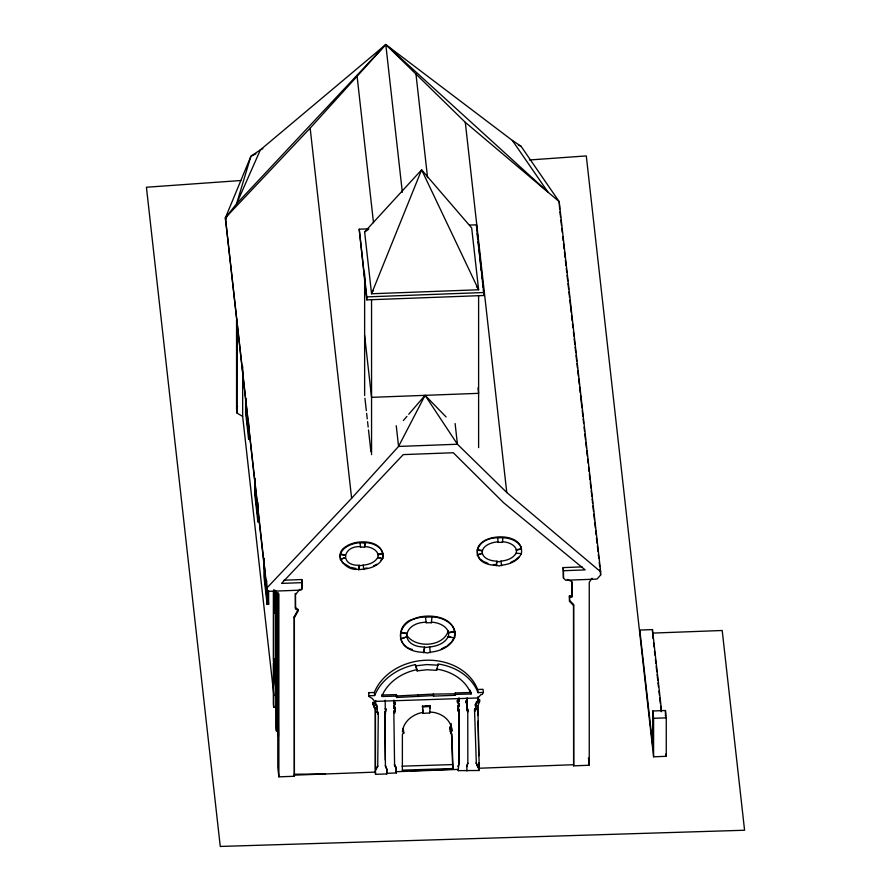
<?xml version="1.0" encoding="UTF-8"?>
<svg xmlns="http://www.w3.org/2000/svg" width="891" height="891" viewBox="0 0 891 891"><rect width="100%" height="100%" fill="white"/><g stroke="black" fill="none" stroke-linecap="round" stroke-linejoin="round"><path stroke-width="1.34" d="M273.927 695.671L242.653 416.42L237.051 413.112L237.117 320.069M242.653 416.42L242.686 366.424M245.626 398.689L245.615 412.488L248.634 439.252L250.137 439.196M254.859 478.467L254.859 495.028L257.867 521.792L259.37 521.736L259.37 517.582M264.126 558.334L264.115 577.646L267.122 604.41L268.625 604.354L268.625 590.51M273.381 591.212L273.348 660.186L276.366 686.95L277.869 686.894L277.847 601.013A24.859 1.314 87.9 0 0 277.714 592.894M274.874 613.231L274.885 591.156M386.817 769.601L385.358 765.614L386.739 768.989L386.817 773.934L375.523 774.346L375.523 770.024L377.717 766.494L378.307 714.27L377.461 712.845L378.23 712.822L377.528 713.992M276.366 686.95L276.344 601.069L277.847 601.013M429.941 708.178L430.153 705.572L422.479 706.106L423.091 713.368L429.729 712.956L430.153 705.572M454.544 637.923L454.488 637.421C450.824 646.955 439.842 651.299 430.297 652.179L427.602 653.014L423.637 652.335C390.347 651.633 394.847 617.307 425.475 617.018L426.188 622.731L431.355 622.742L431.968 616.973C442.961 616.695 458.364 625.226 454.544 637.923L448.128 636.798L450.668 637.043M385.814 708.846L385.881 709.47L385.168 708.868L385.814 708.846L385.558 711.92L384.845 711.33L384.923 713.179L385.558 713.156L384.923 713.535L384.845 712.555L385.558 713.502M385.558 711.92L385.881 709.47M340.395 559.414L345.229 557.632L340.395 559.414C337.979 548.878 351.243 543.031 359.964 542.708L360.532 547.13L364.586 547.119L365.043 542.675C373.418 542.441 385.714 548.611 382.74 558.479L377.706 557.521L380.19 557.755M364.586 547.119L365.043 542.675M482.265 553.278L477.242 555.126L482.265 553.278C484.013 559.225 491.409 560.985 496.9 561.207L499.339 561.831L500.976 561.118C506.689 560.584 513.138 558.501 516.045 553.166L521.224 553.645C518.105 561.252 509.173 564.471 501.522 565.195L499.339 565.974L496.098 565.317C468.933 564.872 472.731 537.919 497.59 537.752L498.192 542.352L502.401 542.352L502.88 537.719C509.819 538.03 517.604 540.614 521.09 547.085M476.05 704.246L476.407 701.963L477.053 701.941L476.117 704.859L475.404 704.269L476.117 704.859M423.637 652.335L424.628 647.078C398.878 646.643 402.754 622.397 426.143 622.241L426.188 622.731M423.693 652.825L424.628 647.078M382.74 558.479L382.685 557.989C379.689 565.295 371.101 568.391 363.74 569.082L358.583 569.694L359.307 565.262C339.493 565.985 342.389 545.737 360.476 546.629L360.532 547.13M358.583 569.694L359.307 565.262M496.098 565.317L496.9 561.207M496.153 565.83L496.966 561.731M448.362 630.628C443.707 647.033 415.54 648.659 406.608 635.105M448.184 637.288C451.214 627.821 439.174 622.118 431.3 622.241L431.355 622.742M454.243 637.644C458.575 616.695 427.914 612.206 413.613 619.056C397.464 622.62 395.292 645.775 412.466 649.494M377.762 558.011C380.123 550.638 370.545 546.517 364.53 546.629M382.729 556.83C383.453 539.59 357.102 538.888 346.165 546.395C331.875 554.603 345.741 571.499 358.527 569.204M482.321 553.801C481.029 545.726 491.676 542.185 498.125 541.828L498.192 542.352M516.101 553.679C518.562 546.005 508.594 541.717 502.335 541.828L502.401 542.352M521.291 554.157C526.325 527.606 464.824 533.642 479.648 558.568M477.654 697.23L477.654 699.602L479.525 699.535L479.703 701.139L477.843 706.073L479.28 770.481L458.241 770.637L458.932 762.139L458.932 709.915M458.219 711.185L458.932 709.036L458.074 709.069L458.219 711.185L459.077 711.152L459.077 763.387L458.241 766.861L458.097 765.625M483.379 692.418L482.198 694.534L480.906 694.579L478.01 697.954L374.654 701.406L372.315 698.555L368.963 696.472L368.963 695.771L374.654 695.559A54.44 44.35 -6.4 0 1 415.418 664.619L417.099 670.878L426.9 669.754L436.679 670.322L438.027 663.973A54.44 44.35 -6.4 0 1 478.01 692.619L483.379 692.418L483.033 689.311L477.654 689.511A54.44 44.35 -6.4 0 0 426.388 660.22A54.44 44.35 -6.4 0 0 374.309 692.463L368.618 692.675L368.618 693.376M466.851 765.982L467.764 763.052L466.917 766.605L466.851 765.982L466.917 770.938M478.122 703.233L479.525 699.535M283.951 580.208L301.826 579.54L302.172 588.784L301.047 590.132L268.002 591.368L266.854 590.176L225.39 217.85L250.917 156.248L260.384 149.855L385.792 44.55L512.358 140.444L520.968 146.169L559.18 201.611L600.645 571.788L600.645 574.996L596.992 579.083L565.685 580.253L563.468 578.092L563.123 567.612L582.101 566.899M225.39 220.01L226.982 216.223M237.051 413.112L236.561 408.691L237.585 406.374M373.407 290.076L371.558 293.763L478.612 289.764L471.684 227.962L421.621 169.825L364.631 231.95L371.558 293.763L421.621 169.825L478.612 289.764L476.473 286.178M277.792 592.537L277.792 767.162L278.872 776.841L294.364 776.261L294.23 616.639L297.538 610.669M294.364 776.261L294.364 617.753L298.318 610.591L298.195 609.466L295.411 607.651L295.411 593.406L295.534 608.765L298.318 610.591M375.523 770.024L377.65 765.87L377.717 766.494M448.128 636.798C444.676 643.502 436.735 646.309 429.629 646.955L424.684 647.568M451.481 642.066L453.552 638.747M377.706 557.521C374.911 562.655 368.707 564.649 363.216 565.161L359.363 565.752M381.036 560.205L382.484 558M592.036 578.259L589.252 582.302L589.252 765.246L573.637 765.837L573.514 604.432L570.24 601.113M446.113 416.977L425.085 395.337L398.555 446.436L351.622 498.292L266.854 588.027L225.39 217.85L236.561 203.805L385.792 44.55L548.01 192.178L512.358 140.444M295.534 594.531L299.944 589.218M403.311 420.563L406.942 416.364M408.757 414.259L425.085 395.337L457.428 444.241L506.767 492.5L600.645 571.788M225.39 217.85L310.157 128.126L385.792 44.55L465.302 122.334L559.18 201.611L559.648 208.973M447.07 645.93L450.601 642.834M518.762 557.109L515.176 560.127L510.498 562.522M423.091 713.368L422.991 712.499L420.998 712.789A24.803 20.203 -6.4 0 0 402.454 731.823L403.734 732.302L403.734 733.182L402.398 734.117L402.364 771.105M364.631 231.95L368.05 229.689M441.335 648.982L445.923 646.543M373.496 565.941L376.86 564.215M262.856 148.663L260.384 149.855L236.561 203.805L250.917 156.248L255.895 153.865M448.429 632.398L454.789 631.307M448.485 632.9L454.844 631.808M377.94 554.224L382.918 553.4M377.996 554.714L382.974 553.89M516.29 549.736L521.469 548.867L516.346 550.248M430.253 706.44L422.568 706.975L422.479 706.106M364.887 568.313L367.137 568.057M415.562 665.855L426.878 664.563L438.16 665.209M376.759 709.18L377.272 707.198L376.637 707.22L377.35 707.81L377.16 712.299L378.307 713.435M240.782 180.528L146.425 187.244L220.266 846.45L744.575 830.245L722.2 630.494L652.468 633.1M529.399 159.979L586.289 155.925L653.593 756.793L666.268 756.314L666.268 717.834L665.443 710.517L652.769 710.985L652.769 749.476M469.557 225.078L476.451 224.822L484.036 295.5L366.791 299.877L359.207 229.199L368.863 228.842M359.207 229.199L366.791 296.892L484.036 292.515M563.123 567.612L563.468 570.708L585.164 569.895L503.627 502.747L453.285 452.739L403.233 454.61L281.556 583.405L302.172 582.636M276.444 601.971L277.947 601.915M276.444 604.354L277.947 604.298M276.388 605.345L277.892 605.29M569.427 595.89L571.788 595.812L571.911 596.925L569.549 597.015L569.427 595.89L569.549 601.403L573.637 605.557L573.637 765.837M276.388 607.161L277.892 607.105M276.344 607.996L277.847 607.94M639.794 633.579L639.794 630.06L652.468 629.592L661.579 710.996M273.749 589.708L273.749 658.928L276.321 658.828M276.399 659.518L273.827 659.663L276.399 659.563M275.23 707.309L273.726 707.365L273.348 704.024L273.348 663.071L276.366 689.935L277.869 689.879L278.482 736.334M381.571 695.025L396.406 694.601L396.406 696.005L433.349 694.1L433.516 696.116L455.424 695.292L455.256 692.931L470.916 692.485L471.083 693.966L455.424 694.412M433.349 694.1L455.256 693.811L455.424 695.292M433.516 695.581L396.573 697.486L396.406 696.005M375.456 769.401L375.456 709.236L373.195 704.881L373.017 702.398L375.378 702.308L375.623 704.536M386.739 768.989L386.739 773.31L396.295 772.954L396.295 768.632L394.59 765.67L393.833 711.909L394.613 713.123L393.978 711.564L395.047 711.53L395.047 708.367L393.978 708.401L393.978 704.714L395.047 704.67L395.047 703.445L394.913 702.197L393.833 702.242L393.978 703.478L393.833 700.137M457.428 700.304L458.932 700.248L459.077 701.484L457.428 701.529L457.428 700.304L457.573 702.776L458.642 702.732L459.077 705.004L459.077 706.585L458.219 706.619L458.074 705.371L458.932 705.338L459.077 706.585M373.017 702.398L373.195 704.013L375.556 703.923M393.833 703.467L395.047 703.445M465.826 701.094L467.118 701.039L467.185 701.663L465.826 701.094L465.826 702.32L467.185 702.888L467.185 709.57L467.831 709.548L467.118 708.946L467.118 702.275L467.185 702.888M376.637 704.937L375.556 704.97L376.704 705.549L376.637 704.937L376.704 707.844M479.703 701.139L477.053 701.239M459.077 705.004L458.509 703.779L458.642 705.015M395.047 708.367L394.913 707.12L393.833 707.164L393.978 708.401M475.905 705.928L475.404 705.327L475.905 709.615L474.613 709.659L475.471 710.339L474.613 710.895L474.547 709.047L475.905 709.615M393.833 710.327L394.913 710.283L395.047 711.53M467.118 710.004L467.831 711.129L467.118 710.004L467.764 710.506L467.185 711.152M479.224 767.519L477.932 767.563L476.317 763.364L474.547 710.272L475.404 709.715L474.547 709.047M273.726 707.365L273.726 670.11L276.01 690.447L276.01 727.702L276.366 730.887L277.869 730.832M652.769 710.985L653.593 718.302L666.268 717.834M449.844 727.123L451.403 727.067L451.848 731.032L450.289 731.088L449.844 727.123L450.334 729.529M476.317 763.364L476.251 762.741L477.866 766.939L479.146 766.895M294.23 775.148L375.278 772.118L375.523 774.346M410.573 770.804L424.272 770.292M433.85 769.935L448.908 769.367M478.913 762.696L479.035 768.242L573.514 764.723M394.59 765.67L394.446 764.433L396.161 767.396L396.161 771.717L458.097 769.401L458.241 770.637M401.952 766.171L452.583 764.578L453.029 768.543L402.398 770.136M478.01 697.954L477.91 697.085L477.91 701.83L477.119 702.565M396.573 697.486L396.573 696.094L381.738 696.517A46.989 38.291 -6.4 0 1 416.955 669.642L415.418 664.619M294.23 774.234L325.516 773.978M365.098 543.165L359.964 542.708M493.358 564.549L496.866 564.705M477.264 549.636L482.387 550.426M477.32 550.159L482.443 550.939M340.429 554.135L345.352 554.893M340.485 554.636L345.407 555.383M400.527 632.198L406.819 633.223M400.582 632.699L406.875 633.713M350.664 567.322L355.899 568.469M378.23 713.646L377.461 712.845M518.362 145.211L520.968 146.169M484.403 561.831L487.912 563.368M349.539 566.832L342.712 562.711L340.551 559.559M567.244 579.428L571.911 581.634L571.911 596.925M374.543 707.298L373.852 705.382L374.031 706.986M373.017 703.277L373.852 703.801M480.55 559.258L483.234 561.319M450.289 731.088L450.779 733.505L451.848 734.318L453.018 769.211M274.885 590.109L277.803 593.929L278.872 593.896L278.872 776.841M500.976 561.118L501.577 565.707M363.216 565.161L363.795 569.583M429.629 646.955L430.353 652.68M267.723 596.324L268.625 604.354M274.851 660.131L275.308 664.151M652.624 634.481L653.081 638.624M653.548 642.756L654.005 646.899M654.473 651.043L654.941 655.175M655.397 659.318L655.865 663.461M656.177 666.212L656.79 671.736M657.101 674.498L657.725 680.011M658.026 682.773L658.494 686.916M658.961 691.048L659.418 695.192M659.73 697.954L660.342 703.467M660.654 706.229L661.278 711.753M665.989 753.875L666.268 756.314M639.794 630.06L652.769 745.956M559.96 211.735L560.573 217.259M560.885 220.021L561.508 225.546M561.809 228.308L562.277 232.451M562.744 236.594L563.201 240.737M563.513 243.499L564.137 249.023M564.448 251.785L565.061 257.31M565.373 260.072L565.985 265.596M566.297 268.358L566.765 272.501M567.077 275.263L567.69 280.788M568.001 283.55L568.625 289.085M568.926 291.847L569.549 297.371M569.861 300.133L571.254 312.563M571.554 315.325L572.178 320.849M572.49 323.611L572.958 327.754M573.414 331.897L573.882 336.041M574.194 338.803L574.806 344.327M575.118 347.089L575.742 352.613M576.043 355.375L576.666 360.9M576.978 363.662L577.435 367.816M577.747 370.578L578.37 376.102M578.671 378.864L579.295 384.389M579.607 387.151L580.219 392.675M580.531 395.437L581.923 407.866M582.235 410.628L582.859 416.153M583.159 418.915L583.627 423.058M584.095 427.201L584.552 431.344M584.864 434.106L585.487 439.631M585.788 442.393L586.412 447.917M586.723 450.69L587.336 456.214M587.648 458.976L588.116 463.12M588.572 467.263L589.04 471.406M589.352 474.168L589.976 479.692M590.276 482.454L590.9 487.978M591.212 490.741L591.824 496.265M592.136 499.027L592.604 503.17M592.905 505.932L593.529 511.456M593.84 514.218L594.453 519.743M594.765 522.505L595.388 528.029M595.689 530.802L596.157 534.945M596.469 537.707L597.081 543.232M597.393 545.994L598.017 551.518M598.329 554.28L598.785 558.423M599.253 562.566L599.721 566.709M600.022 569.472L600.645 574.996M573.514 604.432L573.637 605.557M588.439 758.018L589.252 765.246M465.302 122.334L506.767 492.5M476.763 230.58L476.451 224.822M477.075 233.342L477.687 238.866M477.999 241.628L478.623 247.152M478.935 249.914L479.547 255.439M479.859 258.201L481.251 270.641M481.563 273.403L482.176 278.928M482.488 281.69L483.111 287.214M483.412 289.976L484.036 295.5M502.88 537.719L497.59 537.752M477.999 387.852L478.612 393.343L371.558 397.341L364.631 335.528M415.963 74.064L427.569 177.654M455.101 423.515L457.428 444.241L398.555 446.436L396.239 425.72M477.654 689.511L478.01 692.619M477.654 699.602L477.91 701.83M476.407 701.963L476.473 702.587M475.839 704.246L475.905 704.87M479.035 768.242L479.28 770.481M477.866 765.569L477.932 766.193M477.866 766.939L477.932 767.563M467.118 704.38L467.185 705.004M467.764 711.386L467.831 712.009M467.118 708.946L467.185 709.57M385.792 44.55L402.342 192.322M457.428 701.529L457.573 702.776M458.074 708.011L459.077 710.272M458.932 762.139L459.077 763.387M450.49 730.854L450.779 733.505M431.968 616.973L425.475 617.018M436.679 670.322L436.534 669.085A46.989 38.291 -6.4 0 1 471.083 693.966M433.349 694.624L433.516 696.116M429.729 712.956L429.64 712.087L433.304 712.321A24.803 20.203 -6.4 0 1 451.848 729.974L451.848 731.032M357.091 76.258L373.496 222.672M426.076 705.505L426.176 706.374M422.546 708.534L422.846 711.185M416.955 669.642L417.099 670.878M418.313 694.657L418.48 696.673M403.734 733.182L403.289 728.337L403.289 729.217M364.942 398.288L366.324 410.651M366.635 413.402L367.248 418.893M367.56 421.643L368.172 427.134M368.484 429.874L370.946 451.86M396.406 694.601L396.573 696.094M395.047 704.67L394.913 702.197M394.613 712.243L394.479 711.007L394.613 713.123M393.833 705.583L393.978 706.819M396.161 767.396L396.295 768.632M396.161 771.717L396.295 772.954M386.739 773.31L386.817 773.934M377.272 707.198L377.35 707.81M377.272 709.125L377.35 709.748M377.093 711.675L377.16 712.299M375.724 701.362L375.623 700.493L375.623 705.594M374.309 692.463L374.654 695.559M375.456 709.236L375.278 707.621L375.278 772.118M310.157 128.126L351.622 498.292M374.543 708.523L374.365 705.683M368.618 692.675L368.963 696.472M302.172 588.784L301.826 579.54M295.411 607.651L295.534 608.765M294.23 616.639L294.364 617.753M277.413 685.858L277.869 689.879M273.749 658.928L275.965 678.742L275.82 591.156M451.503 733.093L452.583 764.578M477.687 705.85L477.899 715.551M478.022 721.097L478.768 755.768M384.923 713.535L385.424 766.238M385.302 760.068L384.845 712.911L385.491 712.533M267.122 589.174L267.122 604.41M257.855 502.401L257.867 521.792M248.622 422.635L248.634 439.252M665.443 710.517L665.443 715.896M653.593 718.302L653.593 756.793M652.468 629.592L652.468 631.931M571.788 581.912L571.788 595.812M569.549 597.015L569.549 601.403M563.468 570.708L563.468 578.092M478.612 295.511L478.612 447.638M475.839 705.304L475.839 708.991M475.404 704.269L475.471 705.939M475.404 709.715L475.471 710.862M467.764 708.924L467.831 763.676M467.185 698.499L467.185 701.663M467.118 697.876L467.118 701.039M465.904 701.707L465.904 702.943M459.077 698.188L459.077 701.484M458.932 698.054L458.932 700.248M458.932 703.756L458.932 705.338M458.074 705.371L458.074 709.949M455.256 692.931L455.256 693.811M394.913 707.12L394.913 710.283M385.235 700.181L385.235 709.492M373.195 704.013L373.195 704.881M371.558 299.51L371.558 454.622M366.791 296.892L366.791 299.877M364.631 273.526L364.631 395.537M276.366 689.935L276.366 730.887M266.721 580.943L266.721 596.202L264.504 576.388L264.504 566.698M257.466 502.479L257.466 513.572L255.249 493.77L255.249 478.534M248.221 422.724L248.233 431.044L246.016 411.23L246.016 398.767M236.561 319.992L236.561 408.691M469.847 689.979A46.989 38.291 -6.4 0 1 470.916 692.485M451.024 723.503A24.803 20.203 -6.4 0 1 451.403 726.009M276.165 591.702A24.859 1.314 87.9 0 1 276.344 601.102M406.664 636.876L400.482 639.07L406.664 636.876M378.307 712.733L378.23 712.109L378.23 712.822"/></g></svg>
